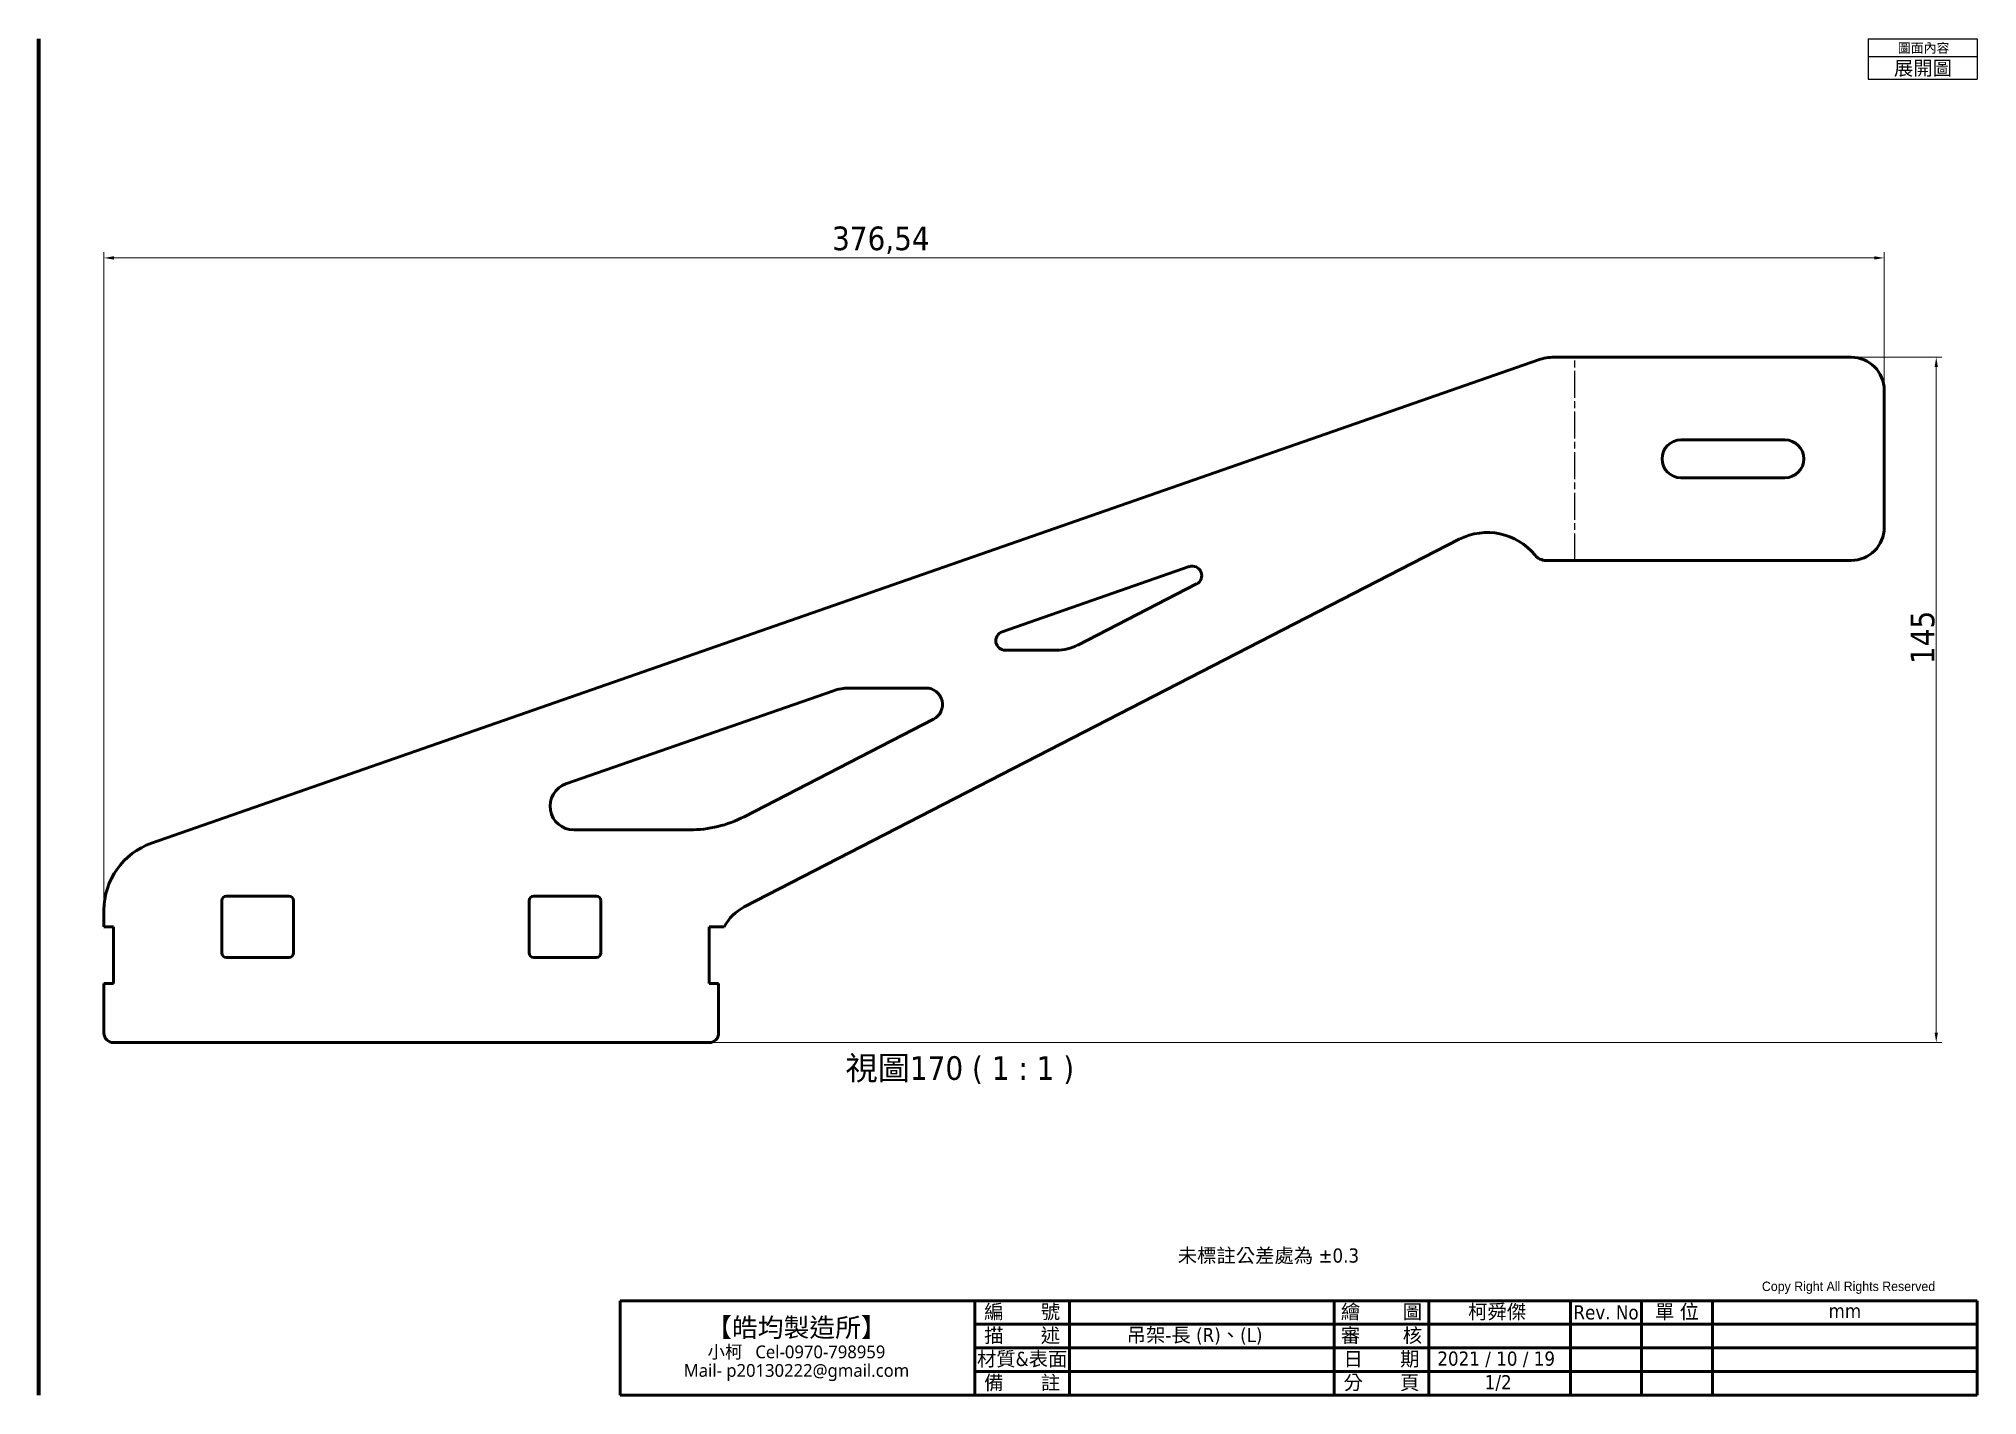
# Model space of a CAD drawing. Header units: millimetres. Extents: x 5 to 415, y 5 to 292.
import ezdxf
from ezdxf.enums import TextEntityAlignment as Align

# ---------------------------------------------------------------- set-up
doc = ezdxf.new("R2010")
doc.units = ezdxf.units.MM
doc.linetypes.add('CHAIN', pattern=[0.3543, 0.2362, -0.0295, 0.0591, -0.0295])
for name, color, linetype, lineweight in [('可見 (ISO)', 7, 'Continuous', 50), ('圖框 (ISO)', 7, 'Continuous', 70), ('折彎中心線 (ISO)', 7, 'CHAIN', 25), ('標註 (ISO)', 12, 'Continuous', 18), ('標題 (ISO)', 7, 'Continuous', 50), ('符號 (ISO)', 7, 'Continuous', 25)]:
    doc.layers.add(name, color=color, linetype=linetype, lineweight=lineweight)
doc.styles.add('@2.0標示文字 (ISO)', font='tahoma_0.ttf')
doc.styles.add('@3.0標示文字 (ISO)', font='tahoma_0.ttf')
doc.styles.add('標示文字 (ISO)', font='tahoma_0.ttf')
doc.styles.add('註記文字 (ISO)', font='tahoma_0.ttf')
doc.dimstyles.new('預設 (ISO)', dxfattribs={"dimtxt": 5, "dimasz": 2.1, "dimexe": 1.2, "dimexo": 0.5, "dimgap": 0.3, "dimtad": 1, "dimrnd": 1e-08, "dimtxsty": '標示文字 (ISO)', "dimcen": 0.09, "dimdle": 3, "dimclrd": 256, "dimclre": 256, "dimclrt": 256, "dimazin": 2, "dimtfac": 1, "dimtmove": 0, "dimatfit": 3, "dimfxl": 0, "dimtolj": 1, "dimtzin": 0, "dimlwd": -1, "dimlwe": -1, "dimarcsym": 0})

# ---------------------------------------------------------------- blocks, each defined once
blk = doc.blocks.new('圖框 預設圖框')
at = {"layer": '圖框 (ISO)', "flags": 128}
blk.add_lwpolyline([(5, 5), (5, 292)], dxfattribs=at)
blk = doc.blocks.new('標題欄框 KSJ-單位mm')
at = {"layer": '標題 (ISO)'}
for p, q in [((41.84, 139.37), (328.84, 139.37)), ((41.84, 130.09), (41.84, 139.37)), ((116.84, 139.37), (116.84, 119.37)), ((136.84, 139.37), (136.84, 119.37)), ((136.84, 139.37), (136.84, 119.37)), ((192.84, 139.37), (192.84, 119.37)), ((212.84, 139.37), (212.84, 119.37)), ((212.84, 139.37), (212.84, 119.37)), ((242.84, 139.37), (242.84, 119.37)), ((257.84, 139.37), (257.84, 119.37)), ((272.84, 139.37), (272.84, 119.37)), ((328.84, 133.09), (328.84, 139.37)), ((116.84, 134.37), (192.84, 134.37)), ((192.84, 134.37), (212.84, 134.37)), ((212.84, 134.37), (242.84, 134.37)), ((242.84, 134.37), (328.84, 134.37)), ((328.84, 133.09), (328.84, 119.37)), ((41.84, 119.37), (41.84, 130.09)), ((116.84, 129.37), (192.84, 129.37)), ((192.84, 129.37), (242.84, 129.37)), ((242.84, 129.37), (328.84, 129.37)), ((116.84, 124.37), (192.84, 124.37)), ((192.84, 124.37), (242.84, 124.37)), ((242.84, 124.37), (328.84, 124.37)), ((41.84, 119.37), (328.84, 119.37)), ((242.84, 119.37), (328.84, 119.37))]:
    blk.add_line(p, q, dxfattribs=at)
at = {"layer": '標題 (ISO)', "insert": (283.3, 143.41), "char_height": 2, "attachment_point": 1, "style": '註記文字 (ISO)'}
blk.add_mtext('\\f新細明體|b0|i0;\\H2.0000;Copy Right All Rights Reserved', dxfattribs=at)
at = {"layer": '標題 (ISO)', "insert": (79.1, 129.03), "char_height": 3, "width": 74.2489, "attachment_point": 5, "line_spacing_factor": 0.871881, "style": '註記文字 (ISO)'}
blk.add_mtext('{\\fMicrosoft JhengHei|b1|i0|c136|p34;\\H1.33333x;【皓均製造所】\\P\\fMicrosoft JhengHei|b0|i0|c136|p34;\\H0.675x;小柯   \\fMicrosoft JhengHei|b0|i0|c0|p34;Cel-\\f@Microsoft JhengHei|b0|i0|c0|p34;0970-798959\\H1.40979x; \\H0.70932x;\\P\\fMicrosoft JhengHei|b0|i0|c0|p34;Mail- \\f@Microsoft JhengHei|b0|i0|c0|p34;p20130222@gmail.com\\H1.08693x; }', dxfattribs=at)
at = {"layer": '標題 (ISO)', "char_height": 3, "attachment_point": 5, "style": '註記文字 (ISO)'}
for s, insert, width in [('編       號', (126.84, 136.87), 20), ('繪        圖        ', (202.84, 136.87), 20), ('Rev. No', (250.34, 136.87), 15), ('單 位 ', (265.34, 136.87), 15), ('mm', (300.84, 137.21), 56), ('描       述', (126.84, 131.87), 20), ('審        核', (202.84, 131.87), 20), ('材質&表面', (126.84, 126.87), 20), ('日       期', (202.84, 126.87), 20), ('備       註', (126.84, 121.87), 20), ('分       頁', (202.84, 121.87), 20)]:
    blk.add_mtext(s, dxfattribs=dict(at, insert=insert, width=width))
at = {"layer": '標題 (ISO)', "style": '註記文字 (ISO)'}
for tag, p in [('請輸入編號', (164.84, 136.87)), ('請輸入審核人員', (227.84, 131.87)), ('(變更序號)輸入1', (250.34, 131.87)), ('變更的日期1', (265.34, 131.87)), ('設計變更的內容1', (300.84, 131.87)), ('請輸入材質&表面處理', (164.84, 126.87)), ('(變更序號)輸入2', (250.34, 126.87)), ('變更的日期2', (265.34, 126.87)), ('設計變更的內容2', (300.84, 126.87)), ('請輸入備註', (164.84, 121.87)), ('(變更序號)輸入3', (250.34, 121.87)), ('變更的日期3', (265.34, 121.87)), ('設計變更的內容3', (300.84, 121.87))]:
    blk.add_attdef(tag, text='', height=3, dxfattribs=at).set_placement(p, align=Align.MIDDLE_CENTER)
for tag, p in [('請輸入繪圖人員_001', (221.16, 135.53)), ('請輸入描述_001', (148.94, 130.6)), ('請輸入日期_001', (214.65, 125.62)), ('請輸入分頁_001', (224.67, 120.62))]:
    blk.add_attdef(tag, p, '', height=3, dxfattribs=at)
blk = doc.blocks.new('表格2')
at = {"layer": '符號 (ISO)'}
for p, q in [((391.95, 292), (415, 292)), ((391.95, 292), (391.95, 288.22)), ((415, 292), (415, 288.22)), ((391.95, 288.22), (415, 288.22)), ((391.95, 288.22), (391.95, 283.44)), ((415, 288.22), (415, 283.44)), ((391.95, 283.44), (415, 283.44))]:
    blk.add_line(p, q, dxfattribs=at)
at = {"layer": '符號 (ISO)', "attachment_point": 7}
for s, insert, char_height, style in [('圖面內容', (398.21, 288.83), 2, '@2.0標示文字 (ISO)'), ('展開圖', (397.38, 283.95), 3, '@3.0標示文字 (ISO)')]:
    blk.add_mtext(s, dxfattribs=dict(at, insert=insert, char_height=char_height, style=style))
blk = doc.blocks.new('*D11')
at = {"layer": 'Defpoints', "color": 0}
for p in [(395.33, 245.63), (395.33, 217.63), (18.79, 107.63)]:
    blk.add_point(p, dxfattribs=at)
at = {"layer": '標註 (ISO)'}
for p, q in [((18.79, 108.13), (18.79, 246.83)), ((395.33, 218.13), (395.33, 246.83)), ((20.89, 245.63), (393.23, 245.63))]:
    blk.add_line(p, q, dxfattribs=at)
for points in [[(20.89, 245.98), (20.89, 245.28), (18.79, 245.63)], [(393.23, 245.98), (393.23, 245.28), (395.33, 245.63)]]:
    blk.add_solid(points, dxfattribs=at)
at = {"layer": '標註 (ISO)', "insert": (183.11, 252.27), "char_height": 5, "attachment_point": 2, "style": '標示文字 (ISO)'}
blk.add_mtext('\\A1;376,54', dxfattribs=at)
blk = doc.blocks.new('*D12')
at = {"layer": 'Defpoints', "color": 0}
for p in [(388.33, 224.63), (146.79, 79.63), (406.33, 79.63)]:
    blk.add_point(p, dxfattribs=at)
at = {"layer": '標註 (ISO)'}
for p, q in [((388.83, 224.63), (407.53, 224.63)), ((406.33, 222.53), (406.33, 81.73)), ((147.29, 79.63), (407.53, 79.63))]:
    blk.add_line(p, q, dxfattribs=at)
for points in [[(405.98, 222.53), (406.68, 222.53), (406.33, 224.63)], [(405.98, 81.73), (406.68, 81.73), (406.33, 79.63)]]:
    blk.add_solid(points, dxfattribs=at)
at = {"layer": '標註 (ISO)', "insert": (400.91, 165.34), "char_height": 5, "attachment_point": 2, "rotation": 90, "style": '標示文字 (ISO)'}
blk.add_mtext('\\A1;145', dxfattribs=at)

msp = doc.modelspace()

# ---------------------------------------------------------------- linework, layer by layer
at = {"layer": '可見 (ISO)'}
for p, q in [((322.195, 224.068), (28.855, 121.789)), ((388.33, 224.626), (325.487, 224.626)), ((395.33, 188.626), (395.33, 217.626)), ((352.33, 207.126), (374.33, 207.126)), ((374.33, 199.126), (352.33, 199.126)), ((154.219, 108.306), (305.432, 186.092)), ((323.794, 181.626), (388.33, 181.626)), ((208.763, 166.514), (248.32, 180.307)), ((249.893, 176.64), (224.804, 163.733)), ((220.23, 162.626), (209.421, 162.626)), ((116.506, 134.347), (173.067, 154.068)), ((176.36, 154.626), (192.645, 154.626)), ((194.246, 148.013), (154.164, 127.395)), ((142.728, 124.626), (118.152, 124.626)), ((18.794, 107.626), (18.794, 104.126)), ((43.694, 98.626), (43.694, 109.626)), ((44.694, 110.626), (57.894, 110.626)), ((58.894, 109.626), (58.894, 98.626)), ((108.694, 98.626), (108.694, 109.626)), ((109.694, 110.626), (122.894, 110.626)), ((123.894, 109.626), (123.894, 98.626)), ((18.794, 104.126), (20.794, 104.126)), ((20.794, 104.126), (20.794, 92.126)), ((146.794, 92.126), (146.794, 104.126)), ((146.794, 104.126), (149.974, 104.126)), ((57.894, 97.626), (44.694, 97.626)), ((122.894, 97.626), (109.694, 97.626)), ((20.794, 92.126), (18.794, 92.126)), ((18.794, 92.126), (18.794, 81.626)), ((148.794, 92.126), (146.794, 92.126)), ((148.794, 81.626), (148.794, 92.126)), ((20.794, 79.626), (146.794, 79.626))]:
    msp.add_line(p, q, dxfattribs=at)
for centre, radius, start, end in [((325.487, 214.626), 10, 90, 109.22214), ((388.33, 217.626), 7, 0, 90), ((352.33, 203.126), 4, 90, 270), ((374.33, 203.126), 4, 270, 90), ((388.33, 188.626), 7, 270, 0), ((311.379, 174.532), 13, 39.11196, 117.22214), ((248.978, 178.418), 2, 297.22214, 109.22214), ((323.794, 184.626), 3, 219.11196, 270), ((209.421, 164.626), 2, 109.22214, 270), ((220.23, 172.626), 10, 270, 297.22214), ((176.36, 144.626), 10, 90, 109.22214), ((192.645, 151.126), 3.5, 297.22214, 90), ((118.152, 129.626), 5, 109.22214, 270), ((142.728, 149.626), 25, 270, 297.22214), ((33.794, 107.626), 15, 109.22214, 180), ((44.694, 109.626), 1, 90, 180), ((57.894, 109.626), 1, 0, 90), ((109.694, 109.626), 1, 90, 180), ((122.894, 109.626), 1, 0, 90), ((158.794, 99.413), 10, 117.22214, 151.88442), ((44.694, 98.626), 1, 180, 270), ((57.894, 98.626), 1, 270, 0), ((109.694, 98.626), 1, 180, 270), ((122.894, 98.626), 1, 270, 0), ((20.794, 81.626), 2, 180, 270), ((146.794, 81.626), 2, 270, 0)]:
    msp.add_arc(centre, radius, start, end, dxfattribs=at)
at = {"layer": '折彎中心線 (ISO)', "ltscale": 24.273214}
msp.add_line((329.911, 181.626), (329.911, 224.626), dxfattribs=at)

# ---------------------------------------------------------------- block references
for name in ['圖框 預設圖框', '表格2']:
    msp.add_blockref(name, (0, 0))
msp.add_blockref('標題欄框 KSJ-單位mm', (86.156, -114.365)).add_auto_attribs({'請輸入描述_001': '吊架-長 (R)、(L)', '請輸入繪圖人員_001': '柯舜傑', '請輸入日期_001': '2021 / 10 / 19', '請輸入分頁_001': '1/2'})

# ---------------------------------------------------------------- texts
at = {"layer": '符號 (ISO)', "insert": (175.62, 70.825), "char_height": 5, "attachment_point": 7, "style": '標示文字 (ISO)'}
msp.add_mtext('視圖170 ( 1 : 1 )', dxfattribs=at)
at = {"layer": '符號 (ISO)', "insert": (245.898, 36.063), "char_height": 3, "width": 55.80779, "attachment_point": 1, "style": '註記文字 (ISO)'}
msp.add_mtext('未標註公差處為 ±0.3', dxfattribs=at)

# ---------------------------------------------------------------- dimensions: what is measured, and where the dimension line sits
at = {"layer": '標註 (ISO)'}
for base, p1, p2, angle, picture, middle in [((395.33, 245.626), (18.794, 107.626), (395.33, 217.626), 180, '*D11', (183.108, 245.626)), ((406.33, 79.626), (388.33, 224.626), (146.794, 79.626), 90, '*D12', (406.33, 165.341))]:
    dim = msp.add_linear_dim(base=base, p1=p1, p2=p2, angle=angle, dimstyle='預設 (ISO)', override={"dimgap": 0.3, "dimdec": 2, "dimtol": 0, "dimlim": 0, "dimtp": 0, "dimtm": 0, "dimtdec": 2, "dimtofl": 0, "dimatfit": 1}, dxfattribs=at)
    dim.commit()
    dim.dimension.update_dxf_attribs({"geometry": picture, "text_midpoint": middle, "dimtype": 160})

doc.saveas('drawing.dxf')
